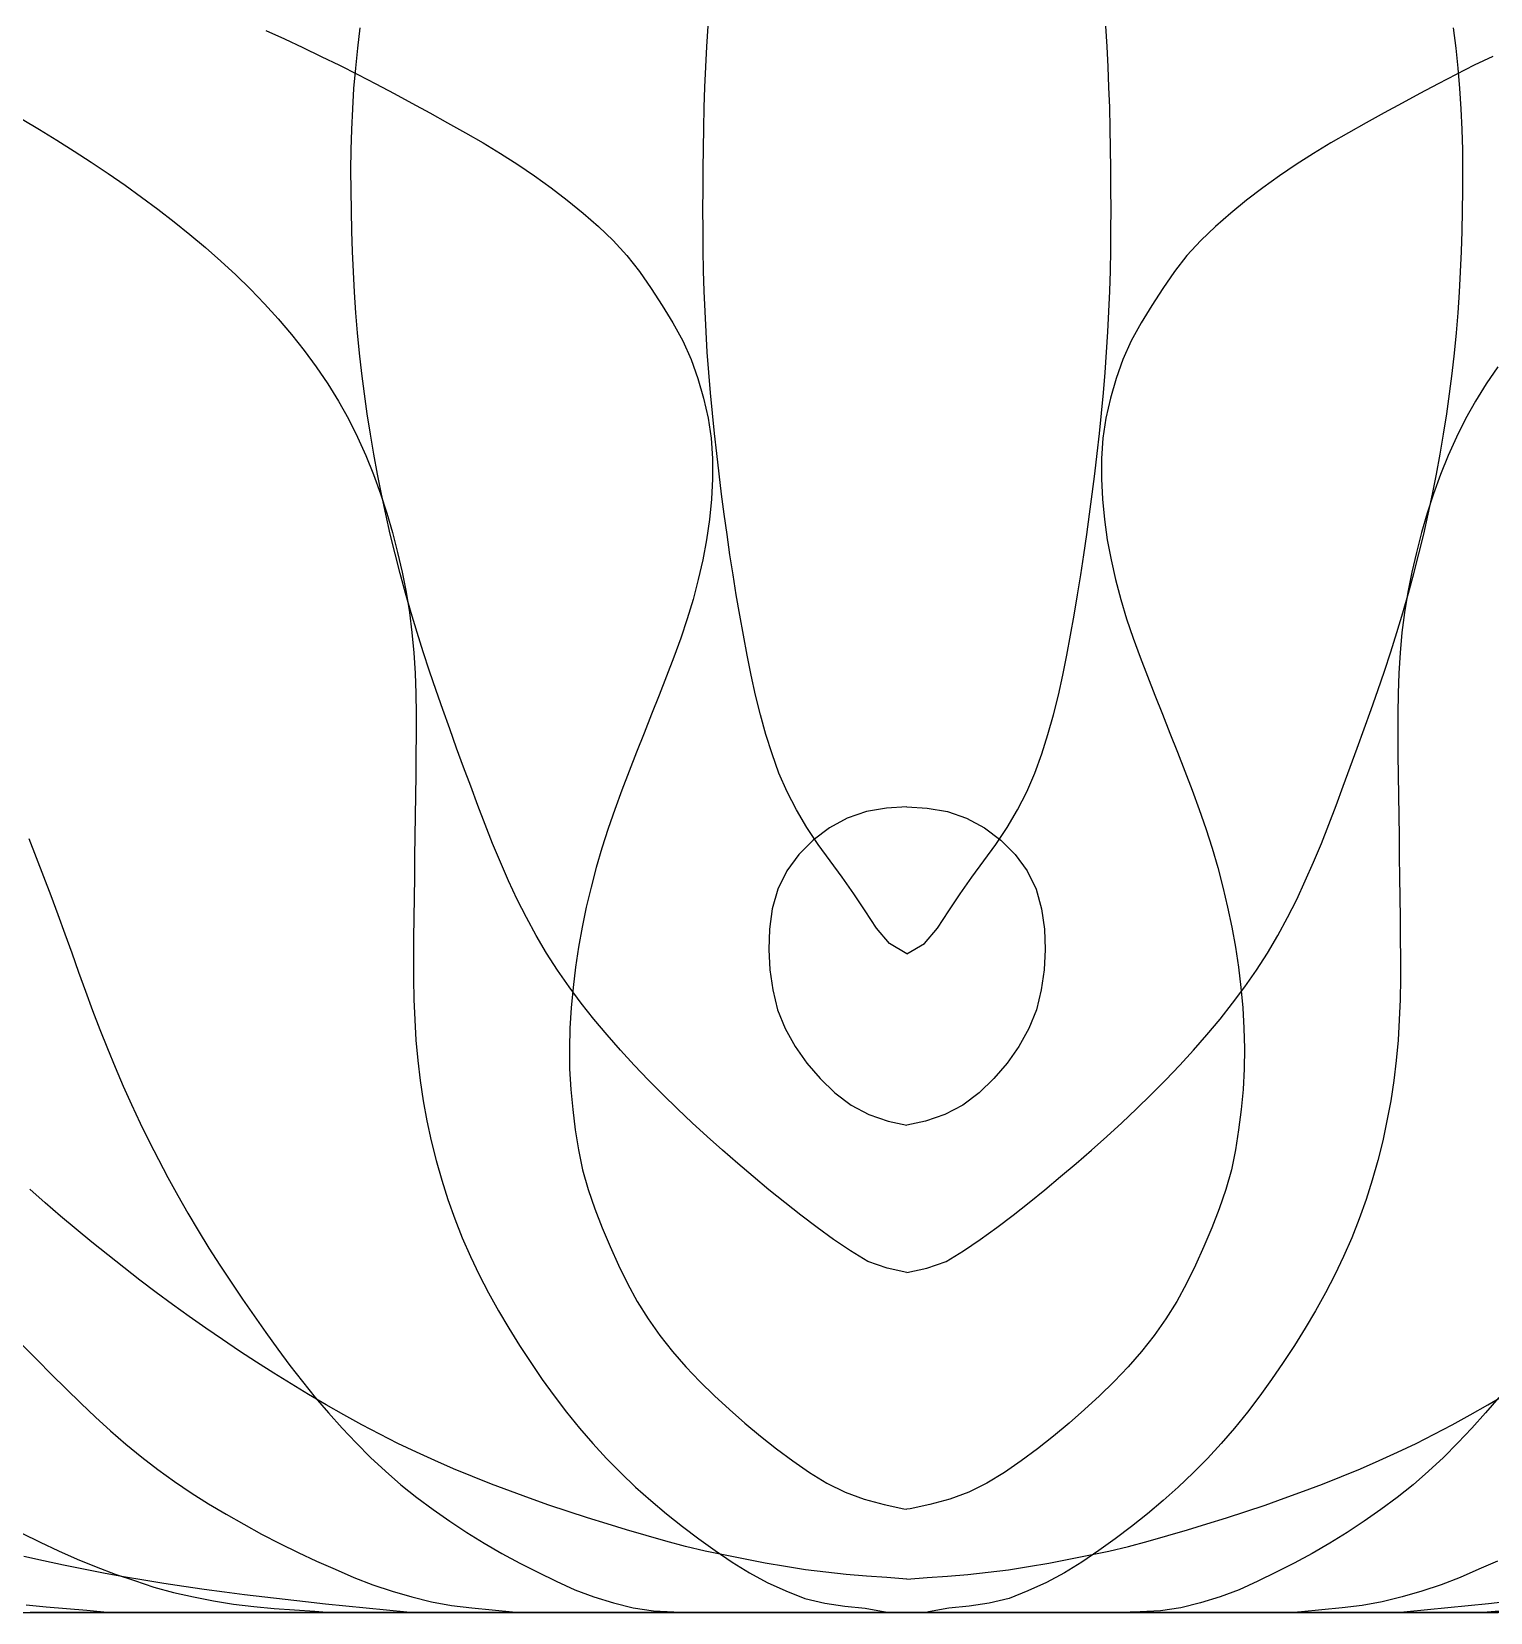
# Model space of a CAD drawing. Extents: x -15.9 to 15.9, y 0 to 26.7.
# Drawn here: x -4.29 to 2.86, y 0 to 7.75 of the extents above; entities that cross this region are included whole.
import ezdxf

# ---------------------------------------------------------------- set-up
doc = ezdxf.new("R2010")
doc.units = 0
doc.header["$MEASUREMENT"] = 0
doc.layers.add('Stations', color=7, linetype='Continuous')

msp = doc.modelspace()

# ---------------------------------------------------------------- linework, layer by layer
at = {"layer": 'Stations', "color": 135}
for points in [[(-3.14437, 7.7603), (-3.05348, 7.71857), (-2.96271, 7.67632), (-2.87239, 7.63339), (-2.78236, 7.58946), (-2.69314, 7.54464), (-2.6043, 7.49872), (-2.51575, 7.45187), (-2.42775, 7.40447), (-2.34001, 7.35645), (-2.25277, 7.30793), (-2.16566, 7.25863), (-2.07905, 7.20851), (-1.99337, 7.15696), (-1.9091, 7.10329), (-1.82631, 7.04704), (-1.74534, 6.98849), (-1.6659, 6.92771), (-1.5883, 6.86478), (-1.51266, 6.79906), (-1.44041, 6.7299), (-1.3732, 6.65605), (-1.31159, 6.57718), (-1.2546, 6.49519), (-1.20031, 6.41114), (-1.14833, 6.32557), (-1.09943, 6.23812), (-1.05865, 6.14708), (-1.02585, 6.05278), (-0.99796, 5.95671), (-0.97563, 5.8592), (-0.96087, 5.7602), (-0.95415, 5.66043), (-0.9541, 5.56051), (-0.95896, 5.4607), (-0.96842, 5.36121), (-0.98254, 5.26224), (-1.00109, 5.16399), (-1.02335, 5.06646), (-1.04878, 4.96966), (-1.07732, 4.87365), (-1.10915, 4.77904), (-1.14352, 4.68531), (-1.17936, 4.59202), (-1.2159, 4.49891), (-1.25271, 4.40595), (-1.28959, 4.31301), (-1.32634, 4.22), (-1.36276, 4.12684), (-1.3985, 4.03344), (-1.4331, 3.93937), (-1.46574, 3.84486), (-1.49596, 3.74946), (-1.5237, 3.65348), (-1.54932, 3.5569), (-1.57269, 3.45969), (-1.5935, 3.36165), (-1.61119, 3.26345), (-1.62581, 3.1645), (-1.63751, 3.06499), (-1.6465, 2.96543), (-1.65275, 2.86569), (-1.65555, 2.7658), (-1.65433, 2.66586), (-1.64879, 2.56588), (-1.6393, 2.46648), (-1.62653, 2.36717), (-1.61064, 2.26834), (-1.59083, 2.1703), (-1.56399, 2.0739), (-1.53078, 1.97972), (-1.49471, 1.88649), (-1.45636, 1.79422), (-1.41541, 1.70295), (-1.37121, 1.61334), (-1.32284, 1.52574), (-1.26993, 1.44081), (-1.21238, 1.35904), (-1.15041, 1.28057), (-1.08464, 1.20526), (-1.01577, 1.13281), (-0.9444, 1.0628), (-0.87094, 0.99496), (-0.79555, 0.92893), (-0.71888, 0.86479), (-0.64062, 0.80254), (-0.56042, 0.74277), (-0.47789, 0.68626), (-0.39236, 0.63442), (-0.30301, 0.58961), (-0.20945, 0.5546), (-0.11271, 0.52894), (-0.01482, 0.50855), (0, 0.50564)], [(0, 1.66722), (-0.09762, 1.68818), (-0.19136, 1.72176), (-0.2769, 1.77356), (-0.35971, 1.83002), (-0.44087, 1.88834), (-0.52064, 1.94872), (-0.59919, 2.01064), (-0.67686, 2.07365), (-0.75367, 2.13751), (-0.82982, 2.20236), (-0.90518, 2.26811), (-0.97971, 2.33477), (-1.05338, 2.40237), (-1.1262, 2.47105), (-1.1979, 2.54075), (-1.26839, 2.61166), (-1.33755, 2.68388), (-1.40519, 2.75751), (-1.47115, 2.83265), (-1.53523, 2.9094), (-1.59723, 2.98783), (-1.65692, 3.06802), (-1.71399, 3.15009), (-1.76803, 3.23417), (-1.81886, 3.32047), (-1.86643, 3.40842), (-1.91119, 3.49784), (-1.95359, 3.58837), (-1.99392, 3.67975), (-2.03232, 3.77211), (-2.06898, 3.86521), (-2.10464, 3.95875), (-2.13968, 4.05242), (-2.17429, 4.14624), (-2.20855, 4.24019), (-2.24247, 4.33426), (-2.27601, 4.42846), (-2.30902, 4.52286), (-2.34127, 4.61752), (-2.37258, 4.71249), (-2.40276, 4.80782), (-2.43169, 4.90355), (-2.45933, 4.99965), (-2.48566, 5.09612), (-2.51063, 5.19295), (-2.53418, 5.29014), (-2.55628, 5.38767), (-2.57698, 5.48551), (-2.59634, 5.58362), (-2.61444, 5.68197), (-2.63131, 5.78054), (-2.64696, 5.87931), (-2.66129, 5.97827), (-2.67419, 6.07743), (-2.68553, 6.17673), (-2.69519, 6.27629), (-2.70315, 6.37598), (-2.70956, 6.47578), (-2.71468, 6.57565), (-2.71877, 6.67556), (-2.72202, 6.77551), (-2.72449, 6.87548), (-2.72613, 6.97548), (-2.72677, 7.07554), (-2.72596, 7.17541), (-2.7232, 7.27538), (-2.71846, 7.37528), (-2.712, 7.47498), (-2.70374, 7.5747), (-2.69351, 7.67419), (-2.68108, 7.77342)], [(0, 3.23035), (-0.08556, 3.28126), (-0.15013, 3.35729), (-0.2052, 3.44086), (-0.26051, 3.5242), (-0.31798, 3.60603), (-0.3769, 3.68682), (-0.43553, 3.76774), (-0.49104, 3.8506), (-0.54224, 3.93676), (-0.58826, 4.02537), (-0.62775, 4.11722), (-0.66156, 4.21139), (-0.69144, 4.30681), (-0.7184, 4.40317), (-0.74231, 4.50024), (-0.76361, 4.59805), (-0.78338, 4.69607), (-0.80214, 4.79429), (-0.82001, 4.89268), (-0.83697, 4.99123), (-0.85294, 5.08995), (-0.86799, 5.1888), (-0.88223, 5.28778), (-0.89582, 5.38685), (-0.90885, 5.486), (-0.9213, 5.58522), (-0.9331, 5.68452), (-0.94418, 5.7839), (-0.95443, 5.88337), (-0.96375, 5.98293), (-0.97203, 6.08259), (-0.97926, 6.18233), (-0.98542, 6.28214), (-0.99052, 6.382), (-0.99454, 6.48192), (-0.99745, 6.58188), (-0.99933, 6.68185), (-1.00031, 6.78185), (-1.00059, 6.88185), (-1.00031, 6.98185), (-0.99955, 7.08185), (-0.99833, 7.18184), (-0.99658, 7.28183), (-0.99411, 7.38179), (-0.99075, 7.48174), (-0.98653, 7.58164), (-0.98153, 7.68153), (-0.97561, 7.78135)], [(0, 3.23035), (0.08556, 3.28126), (0.15013, 3.35729), (0.2052, 3.44086), (0.26051, 3.5242), (0.31798, 3.60603), (0.3769, 3.68682), (0.43553, 3.76774), (0.49104, 3.8506), (0.54224, 3.93676), (0.58826, 4.02537), (0.62775, 4.11722), (0.66156, 4.21139), (0.69144, 4.30681), (0.7184, 4.40317), (0.74231, 4.50024), (0.76361, 4.59805), (0.78338, 4.69607), (0.80214, 4.79429), (0.82001, 4.89268), (0.83697, 4.99123), (0.85294, 5.08995), (0.86799, 5.1888), (0.88223, 5.28778), (0.89582, 5.38685), (0.90885, 5.486), (0.9213, 5.58522), (0.9331, 5.68452), (0.94418, 5.7839), (0.95443, 5.88337), (0.96375, 5.98293), (0.97203, 6.08259), (0.97926, 6.18233), (0.98542, 6.28214), (0.99052, 6.382), (0.99454, 6.48192), (0.99745, 6.58188), (0.99933, 6.68185), (1.00031, 6.78185), (1.00059, 6.88185), (1.00031, 6.98185), (0.99955, 7.08185), (0.99833, 7.18184), (0.99658, 7.28183), (0.99411, 7.38179), (0.99075, 7.48174), (0.98653, 7.58164), (0.98153, 7.68153), (0.97561, 7.78135)], [(0, 1.66722), (0.09762, 1.68818), (0.19136, 1.72176), (0.2769, 1.77356), (0.35971, 1.83002), (0.44087, 1.88834), (0.52064, 1.94872), (0.59919, 2.01064), (0.67686, 2.07365), (0.75367, 2.13751), (0.82982, 2.20236), (0.90518, 2.26811), (0.97971, 2.33477), (1.05338, 2.40237), (1.1262, 2.47105), (1.1979, 2.54075), (1.26839, 2.61166), (1.33755, 2.68388), (1.40519, 2.75751), (1.47115, 2.83265), (1.53523, 2.9094), (1.59723, 2.98783), (1.65692, 3.06802), (1.71399, 3.15009), (1.76803, 3.23417), (1.81886, 3.32047), (1.86643, 3.40842), (1.91119, 3.49784), (1.95359, 3.58837), (1.99392, 3.67975), (2.03232, 3.77211), (2.06898, 3.86521), (2.10464, 3.95875), (2.13968, 4.05242), (2.17429, 4.14624), (2.20855, 4.24019), (2.24247, 4.33426), (2.27601, 4.42846), (2.30902, 4.52286), (2.34127, 4.61752), (2.37258, 4.71249), (2.40276, 4.80782), (2.43169, 4.90355), (2.45933, 4.99965), (2.48566, 5.09612), (2.51063, 5.19295), (2.53418, 5.29014), (2.55628, 5.38767), (2.57698, 5.48551), (2.59634, 5.58362), (2.61444, 5.68197), (2.63131, 5.78054), (2.64696, 5.87931), (2.66129, 5.97827), (2.67419, 6.07743), (2.68553, 6.17673), (2.69519, 6.27629), (2.70315, 6.37598), (2.70956, 6.47578), (2.71468, 6.57565), (2.71877, 6.67556), (2.72202, 6.77551), (2.72449, 6.87548), (2.72613, 6.97548), (2.72677, 7.07554), (2.72596, 7.17541), (2.7232, 7.27538), (2.71846, 7.37528), (2.712, 7.47498), (2.70374, 7.5747), (2.69351, 7.67419), (2.68108, 7.77342)], [(2.87239, 7.63339), (2.78236, 7.58946), (2.69314, 7.54464), (2.6043, 7.49872), (2.51575, 7.45187), (2.42775, 7.40447), (2.34001, 7.35645), (2.25277, 7.30793), (2.16566, 7.25863), (2.07905, 7.20851), (1.99337, 7.15696), (1.9091, 7.10329), (1.82631, 7.04704), (1.74534, 6.98849), (1.6659, 6.92771), (1.5883, 6.86478), (1.51266, 6.79906), (1.44041, 6.7299), (1.3732, 6.65605), (1.31159, 6.57718), (1.2546, 6.49519), (1.20031, 6.41114), (1.14833, 6.32557), (1.09943, 6.23812), (1.05865, 6.14708), (1.02585, 6.05278), (0.99796, 5.95671), (0.97563, 5.8592), (0.96087, 5.7602), (0.95415, 5.66043), (0.9541, 5.56051), (0.95896, 5.4607), (0.96842, 5.36121), (0.98254, 5.26224), (1.00109, 5.16399), (1.02335, 5.06646), (1.04878, 4.96966), (1.07732, 4.87365), (1.10915, 4.77904), (1.14352, 4.68531), (1.17936, 4.59202), (1.2159, 4.49891), (1.25271, 4.40595), (1.28959, 4.31301), (1.32634, 4.22), (1.36276, 4.12684), (1.3985, 4.03344), (1.4331, 3.93937), (1.46574, 3.84486), (1.49596, 3.74946), (1.5237, 3.65348), (1.54932, 3.5569), (1.57269, 3.45969), (1.5935, 3.36165), (1.61119, 3.26345), (1.62581, 3.1645), (1.63751, 3.06499), (1.6465, 2.96543), (1.65275, 2.86569), (1.65555, 2.7658), (1.65433, 2.66586), (1.64879, 2.56588), (1.6393, 2.46648), (1.62653, 2.36717), (1.61064, 2.26834), (1.59083, 2.1703), (1.56399, 2.0739), (1.53078, 1.97972), (1.49471, 1.88649), (1.45636, 1.79422), (1.41541, 1.70295), (1.37121, 1.61334), (1.32284, 1.52574), (1.26993, 1.44081), (1.21238, 1.35904), (1.15041, 1.28057), (1.08464, 1.20526), (1.01577, 1.13281), (0.9444, 1.0628), (0.87094, 0.99496), (0.79555, 0.92893), (0.71888, 0.86479), (0.64062, 0.80254), (0.56042, 0.74277), (0.47789, 0.68626), (0.39236, 0.63442), (0.30301, 0.58961), (0.20945, 0.5546), (0.11271, 0.52894), (0.01482, 0.50855), (0, 0.50564)], [(-4.33991, 7.3254), (-4.25434, 7.27389), (-4.16912, 7.22156), (-4.08446, 7.16831), (-4.00048, 7.11399), (-3.91731, 7.05847), (-3.83504, 7.0016), (-3.75378, 6.94333), (-3.67359, 6.88359), (-3.59454, 6.82233), (-3.51673, 6.75953), (-3.44025, 6.69507), (-3.36525, 6.62893), (-3.29186, 6.56099), (-3.22027, 6.49115), (-3.15073, 6.41928), (-3.08342, 6.34529), (-3.01855, 6.26919), (-2.95632, 6.1909), (-2.89697, 6.11039), (-2.84078, 6.02766), (-2.78808, 5.94267), (-2.73929, 5.85536), (-2.69446, 5.76596), (-2.65341, 5.67477), (-2.616, 5.58202), (-2.58206, 5.48797), (-2.55131, 5.39281), (-2.52333, 5.29681), (-2.49804, 5.20006), (-2.47573, 5.1026), (-2.45651, 5.00447), (-2.44048, 4.90578), (-2.4277, 4.80662), (-2.41836, 4.70707), (-2.41229, 4.60726), (-2.40877, 4.50735), (-2.40721, 4.40736), (-2.40711, 4.30721), (-2.408, 4.20724), (-2.40935, 4.10727), (-2.41069, 4.00731), (-2.41198, 3.90732), (-2.4133, 3.80734), (-2.41462, 3.70735), (-2.4159, 3.60736), (-2.41707, 3.50738), (-2.41822, 3.40739), (-2.41941, 3.30738), (-2.42017, 3.20739), (-2.41987, 3.10739), (-2.41804, 3.00741), (-2.41426, 2.90748), (-2.40814, 2.80767), (-2.39927, 2.70794), (-2.3873, 2.60869), (-2.37221, 2.50985), (-2.35412, 2.41151), (-2.33306, 2.31377), (-2.30896, 2.21672), (-2.28182, 2.12047), (-2.25158, 2.02516), (-2.21809, 1.93092), (-2.18119, 1.83797), (-2.14104, 1.7464), (-2.09792, 1.65618), (-2.05205, 1.56731), (-2.00364, 1.47983), (-1.95283, 1.39369), (-1.89983, 1.30889), (-1.84494, 1.2253), (-1.78844, 1.14281), (-1.73011, 1.06159), (-1.6695, 0.98191), (-1.60658, 0.90422), (-1.54118, 0.82862), (-1.47332, 0.7552), (-1.40311, 0.68399), (-1.33066, 0.61506), (-1.25606, 0.54846), (-1.17946, 0.48418), (-1.10116, 0.422), (-1.02144, 0.3616), (-0.94044, 0.30295), (-0.85766, 0.24663), (-0.77235, 0.19403), (-0.68499, 0.14596), (-0.59342, 0.10597), (-0.50036, 0.06805), (-0.40357, 0.04523), (-0.30473, 0.03022), (-0.20479, 0.02034), (-0.10618, 0.00328), (-0.09622, 0), (-0.00643, 0), (0, 0)], [(2.89697, 6.11039), (2.84078, 6.02766), (2.78808, 5.94267), (2.73929, 5.85536), (2.69446, 5.76596), (2.65341, 5.67477), (2.616, 5.58202), (2.58206, 5.48797), (2.55131, 5.39281), (2.52333, 5.29681), (2.49804, 5.20006), (2.47573, 5.1026), (2.45651, 5.00447), (2.44048, 4.90578), (2.4277, 4.80662), (2.41836, 4.70707), (2.41229, 4.60726), (2.40877, 4.50735), (2.40721, 4.40736), (2.40711, 4.30721), (2.408, 4.20724), (2.40935, 4.10727), (2.41069, 4.00731), (2.41198, 3.90732), (2.4133, 3.80734), (2.41462, 3.70735), (2.4159, 3.60736), (2.41707, 3.50738), (2.41822, 3.40739), (2.41941, 3.30738), (2.42017, 3.20739), (2.41987, 3.10739), (2.41804, 3.00741), (2.41426, 2.90748), (2.40814, 2.80767), (2.39927, 2.70794), (2.3873, 2.60869), (2.37221, 2.50985), (2.35412, 2.41151), (2.33306, 2.31377), (2.30896, 2.21672), (2.28182, 2.12047), (2.25158, 2.02516), (2.21809, 1.93092), (2.18119, 1.83797), (2.14104, 1.7464), (2.09792, 1.65618), (2.05205, 1.56731), (2.00364, 1.47983), (1.95283, 1.39369), (1.89983, 1.30889), (1.84494, 1.2253), (1.78844, 1.14281), (1.73011, 1.06159), (1.6695, 0.98191), (1.60658, 0.90422), (1.54118, 0.82862), (1.47332, 0.7552), (1.40311, 0.68399), (1.33066, 0.61506), (1.25606, 0.54846), (1.17946, 0.48418), (1.10116, 0.422), (1.02144, 0.3616), (0.94044, 0.30295), (0.85766, 0.24663), (0.77235, 0.19403), (0.68499, 0.14596), (0.59342, 0.10597), (0.50036, 0.06805), (0.40357, 0.04523), (0.30473, 0.03022), (0.20479, 0.02034), (0.10618, 0.00328), (0.09622, 0), (0.00643, 0), (0, 0)], [(0, 3.95135), (-0.09967, 3.9454), (-0.19815, 3.92896), (-0.29262, 3.89642), (-0.38052, 3.84881), (-0.4606, 3.78906), (-0.531, 3.7182), (-0.5893, 3.63711), (-0.63305, 3.54734), (-0.66044, 3.45129), (-0.67443, 3.35233), (-0.67795, 3.25244), (-0.67221, 3.15265), (-0.65804, 3.05369), (-0.63448, 2.95656), (-0.59765, 2.86368), (-0.5487, 2.77653), (-0.49128, 2.6947), (-0.4265, 2.61855), (-0.35447, 2.54922), (-0.27452, 2.48907), (-0.1864, 2.44212), (-0.09151, 2.41031), (0, 2.3903)], [(0, 3.95135), (0.09967, 3.9454), (0.19815, 3.92896), (0.29262, 3.89642), (0.38052, 3.84881), (0.4606, 3.78906), (0.531, 3.7182), (0.5893, 3.63711), (0.63305, 3.54734), (0.66044, 3.45129), (0.67443, 3.35233), (0.67795, 3.25244), (0.67221, 3.15265), (0.65804, 3.05369), (0.63448, 2.95656), (0.59765, 2.86368), (0.5487, 2.77653), (0.49128, 2.6947), (0.4265, 2.61855), (0.35447, 2.54922), (0.27452, 2.48907), (0.1864, 2.44212), (0.09151, 2.41031), (0, 2.3903)], [(-4.30601, 3.7971), (-4.27, 3.70381), (-4.23449, 3.61034), (-4.19943, 3.51669), (-4.16475, 3.42289), (-4.13045, 3.32895), (-4.09655, 3.23486), (-4.06275, 3.14075), (-4.02868, 3.04675), (-3.994, 2.95297), (-3.95842, 2.85953), (-3.92168, 2.76655), (-3.88347, 2.67398), (-3.84386, 2.58221), (-3.80284, 2.49106), (-3.76039, 2.40052), (-3.71652, 2.31068), (-3.67123, 2.22155), (-3.62451, 2.13315), (-3.57636, 2.04551), (-3.5267, 1.95857), (-3.47569, 1.8726), (-3.42332, 1.78745), (-3.36967, 1.70309), (-3.31482, 1.61952), (-3.25879, 1.53669), (-3.20177, 1.45447), (-3.14408, 1.37283), (-3.08562, 1.29172), (-3.026, 1.21143), (-2.96489, 1.13228), (-2.90205, 1.05448), (-2.83733, 0.97824), (-2.77062, 0.90375), (-2.70191, 0.8311), (-2.63119, 0.7604), (-2.55824, 0.69199), (-2.48274, 0.62638), (-2.40455, 0.56406), (-2.32405, 0.50476), (-2.24185, 0.44779), (-2.15845, 0.3926), (-2.07384, 0.3394), (-1.98744, 0.28896), (-1.89936, 0.2416), (-1.81005, 0.19657), (-1.72007, 0.15294), (-1.62898, 0.11062), (-1.53534, 0.07683), (-1.44, 0.04661), (-1.34297, 0.02229), (-1.24382, 0.00825), (-1.14408, 0.00258), (-1.04413, 0.00008), (-1.04028, 0), (-0.94419, 0), (-0.84418, 0), (-0.74417, 0), (-0.64419, 0), (-0.54416, 0), (-0.44417, 0), (-0.34417, 0), (-0.24416, 0), (-0.14415, 0), (-0.04415, 0), (0, 0)], [(0, 0.16352), (-0.09956, 0.17049), (-0.19934, 0.17799), (-0.2989, 0.18648), (-0.39842, 0.19661), (-0.49745, 0.20937), (-0.59621, 0.22433), (-0.69495, 0.24155), (-0.79332, 0.26048), (-0.89131, 0.27996), (-0.98915, 0.30007), (-1.08621, 0.32306), (-1.18308, 0.34944), (-1.27936, 0.37659), (-1.37538, 0.40459), (-1.47113, 0.43359), (-1.56648, 0.46361), (-1.66157, 0.49468), (-1.75629, 0.52679), (-1.85063, 0.55996), (-1.94457, 0.59423), (-2.03808, 0.62969), (-2.13108, 0.66645), (-2.2235, 0.70464), (-2.31526, 0.7444), (-2.40627, 0.78584), (-2.49643, 0.82909), (-2.58571, 0.87413), (-2.67415, 0.92081), (-2.76179, 0.96897), (-2.84867, 1.01849), (-2.93486, 1.06921), (-3.02039, 1.12101), (-3.10533, 1.1738), (-3.18965, 1.22756), (-3.27336, 1.28227), (-3.35644, 1.33793), (-3.43888, 1.39454), (-3.52066, 1.45209), (-3.60178, 1.51058), (-3.68223, 1.56998), (-3.76201, 1.63027), (-3.84113, 1.69144), (-3.91958, 1.75345), (-3.99737, 1.81629), (-4.07449, 1.87995), (-4.15092, 1.94444), (-4.22663, 2.00977), (-4.30156, 2.07597)], [(-4.3355, 1.30971), (-4.26554, 1.2383), (-4.19495, 1.16743), (-4.12388, 1.09706), (-4.05242, 1.02713), (-3.98008, 0.95809), (-3.90629, 0.8906), (-3.83069, 0.82511), (-3.75317, 0.76191), (-3.67382, 0.70101), (-3.59277, 0.64241), (-3.50992, 0.58636), (-3.42536, 0.53311), (-3.33932, 0.48211), (-3.25241, 0.4327), (-3.16488, 0.38439), (-3.07631, 0.33776), (-2.98652, 0.29356), (-2.89571, 0.25171), (-2.80424, 0.21127), (-2.71258, 0.17165), (-2.62001, 0.13449), (-2.52444, 0.10393), (-2.42834, 0.0762), (-2.33125, 0.05226), (-2.23314, 0.0343), (-2.13378, 0.02187), (-2.03429, 0.01212), (-1.93474, 0.0034), (-1.89466, 0), (-1.8346, 0), (-1.73461, 0), (-1.63466, 0), (-1.5346, 0), (-1.43455, 0), (-1.33454, 0), (-1.23456, 0), (-1.13455, 0), (-1.0345, 0), (-0.93448, 0), (-0.83453, 0), (-0.73454, 0), (-0.63449, 0), (-0.53448, 0), (-0.43454, 0), (-0.33453, 0), (-0.2345, 0), (-0.1345, 0), (-0.03458, 0), (0, 0)], [(0, 0.16352), (0.09956, 0.17049), (0.19934, 0.17799), (0.2989, 0.18648), (0.39842, 0.19661), (0.49745, 0.20937), (0.59621, 0.22433), (0.69495, 0.24155), (0.79332, 0.26048), (0.89131, 0.27996), (0.98915, 0.30007), (1.08621, 0.32306), (1.18308, 0.34944), (1.27936, 0.37659), (1.37538, 0.40459), (1.47113, 0.43359), (1.56648, 0.46361), (1.66157, 0.49468), (1.75629, 0.52679), (1.85063, 0.55996), (1.94457, 0.59423), (2.03808, 0.62969), (2.13108, 0.66645), (2.2235, 0.70464), (2.31526, 0.7444), (2.40627, 0.78584), (2.49643, 0.82909), (2.58571, 0.87413), (2.67415, 0.92081), (2.76179, 0.96897), (2.84867, 1.01849), (2.93486, 1.06921)], [(2.90205, 1.05448), (2.83733, 0.97824), (2.77062, 0.90375), (2.70191, 0.8311), (2.63119, 0.7604), (2.55824, 0.69199), (2.48274, 0.62638), (2.40455, 0.56406), (2.32405, 0.50476), (2.24185, 0.44779), (2.15845, 0.3926), (2.07384, 0.3394), (1.98744, 0.28896), (1.89936, 0.2416), (1.81005, 0.19657), (1.72007, 0.15294), (1.62898, 0.11062), (1.53534, 0.07683), (1.44, 0.04661), (1.34297, 0.02229), (1.24382, 0.00825), (1.14408, 0.00258), (1.04413, 0.00008), (1.04028, 0), (0.94419, 0), (0.84418, 0), (0.74417, 0), (0.64419, 0), (0.54416, 0), (0.44417, 0), (0.34417, 0), (0.24416, 0), (0.14415, 0), (0.04415, 0), (0, 0)], [(-4.34115, 0.38818), (-4.25116, 0.34459), (-4.16061, 0.30185), (-4.06947, 0.2607), (-3.97697, 0.22274), (-3.88311, 0.18818), (-3.78847, 0.15566), (-3.69399, 0.12443), (-3.59719, 0.09803), (-3.49957, 0.07608), (-3.40155, 0.05642), (-3.30283, 0.0402), (-3.20376, 0.02829), (-3.104, 0.01959), (-3.00428, 0.01218), (-2.90452, 0.00529), (-2.82556, 0), (-2.80446, 0), (-2.70447, 0), (-2.60444, 0), (-2.50443, 0), (-2.40447, 0), (-2.30442, 0), (-2.20442, 0), (-2.10448, 0), (-2.00442, 0), (-1.90442, 0), (-1.80446, 0), (-1.70444, 0), (-1.60442, 0), (-1.50445, 0), (-1.40443, 0), (-1.30441, 0), (-1.20446, 0), (-1.10441, 0), (-1.0044, 0), (-0.90447, 0), (-0.80441, 0), (-0.70441, 0), (-0.60444, 0), (-0.5044, 0), (-0.40442, 0), (-0.30443, 0), (-0.20438, 0), (-0.10442, 0), (0, 0)], [(-4.33199, 0.27555), (-4.23431, 0.25417), (-4.13647, 0.23357), (-4.03843, 0.21378), (-3.94023, 0.19482), (-3.84188, 0.17673), (-3.74335, 0.15956), (-3.64469, 0.14335), (-3.54585, 0.12812), (-3.44687, 0.1138), (-3.3478, 0.10033), (-3.24859, 0.08761), (-3.14931, 0.07558), (-3.04997, 0.06413), (-2.95058, 0.05318), (-2.85112, 0.04265), (-2.75164, 0.03246), (-2.65213, 0.02253), (-2.5526, 0.01278), (-2.45306, 0.00313), (-2.42069, 0), (-2.35312, 0), (-2.25312, 0), (-2.15312, 0), (-2.05312, 0), (-1.95311, 0), (-1.85311, 0), (-1.75311, 0), (-1.65308, 0), (-1.55311, 0), (-1.45309, 0), (-1.35308, 0), (-1.25307, 0), (-1.15307, 0), (-1.05309, 0), (-0.95309, 0), (-0.85309, 0), (-0.7531, 0), (-0.65314, 0), (-0.55316, 0), (-0.45313, 0), (-0.3531, 0), (-0.25309, 0), (-0.15305, 0), (-0.05303, 0), (0, 0)], [(2.89571, 0.25171), (2.80424, 0.21127), (2.71258, 0.17165), (2.62001, 0.13449), (2.52444, 0.10393), (2.42834, 0.0762), (2.33125, 0.05226), (2.23314, 0.0343), (2.13378, 0.02187), (2.03429, 0.01212), (1.93474, 0.0034), (1.89466, 0), (1.8346, 0), (1.73461, 0), (1.63466, 0), (1.5346, 0), (1.43455, 0), (1.33454, 0), (1.23456, 0), (1.13455, 0), (1.0345, 0), (0.93448, 0), (0.83453, 0), (0.73454, 0), (0.63449, 0), (0.53448, 0), (0.43454, 0), (0.33453, 0), (0.2345, 0), (0.1345, 0), (0.03458, 0), (0, 0)], [(-4.39244, 0), (-4.2924, 0), (-4.19241, 0), (-4.09241, 0), (-3.99242, 0), (-3.89242, 0), (-3.79242, 0), (-3.69242, 0), (-3.59242, 0), (-3.49247, 0), (-3.39242, 0), (-3.29241, 0), (-3.19245, 0), (-3.09241, 0), (-2.99242, 0), (-2.89243, 0), (-2.79239, 0), (-2.69241, 0), (-2.59243, 0), (-2.49239, 0), (-2.39239, 0), (-2.29241, 0), (-2.1924, 0), (-2.09238, 0), (-1.99241, 0), (-1.89237, 0), (-1.79237, 0), (-1.69243, 0), (-1.5924, 0), (-1.49239, 0), (-1.39244, 0), (-1.29238, 0), (-1.1924, 0), (-1.09245, 0), (-0.99239, 0), (-0.89239, 0), (-0.79243, 0), (-0.69237, 0), (-0.59239, 0), (-0.49241, 0), (-0.39235, 0), (-0.2924, 0), (-0.1924, 0), (-0.09235, 0), (0, 0)], [(-4.38993, 0), (-4.28992, 0), (-4.18992, 0), (-4.08994, 0), (-3.98993, 0), (-3.8899, 0), (-3.78994, 0), (-3.68992, 0), (-3.58992, 0), (-3.48992, 0), (-3.3899, 0), (-3.28994, 0), (-3.18992, 0), (-3.08992, 0), (-2.98991, 0), (-2.88991, 0), (-2.78992, 0), (-2.6899, 0), (-2.58996, 0), (-2.48991, 0), (-2.38991, 0), (-2.28989, 0), (-2.1899, 0), (-2.08992, 0), (-1.98991, 0), (-1.88993, 0), (-1.78992, 0), (-1.68991, 0), (-1.5899, 0), (-1.4899, 0), (-1.3899, 0), (-1.28991, 0), (-1.18993, 0), (-1.0899, 0), (-0.98994, 0), (-0.88991, 0), (-0.7899, 0), (-0.68989, 0), (-0.58991, 0), (-0.48993, 0), (-0.38987, 0), (-0.28991, 0), (-0.18992, 0), (-0.08989, 0), (0, 0)], [(-4.38942, 0), (-4.28947, 0), (-4.18943, 0), (-4.08945, 0), (-3.98939, 0), (-3.88942, 0), (-3.78941, 0), (-3.68945, 0), (-3.5894, 0), (-3.48942, 0), (-3.38939, 0), (-3.28941, 0), (-3.18943, 0), (-3.08942, 0), (-2.98938, 0), (-2.88942, 0), (-2.78945, 0), (-2.68942, 0), (-2.58941, 0), (-2.48936, 0), (-2.38939, 0), (-2.28941, 0), (-2.18944, 0), (-2.0894, 0), (-1.98939, 0), (-1.88941, 0), (-1.78943, 0), (-1.68944, 0), (-1.58938, 0), (-1.48939, 0), (-1.3894, 0), (-1.28942, 0), (-1.18941, 0), (-1.08938, 0), (-0.98937, 0), (-0.88933, 0), (-0.78944, 0), (-0.68941, 0), (-0.58938, 0), (-0.48936, 0), (-0.38937, 0), (-0.28943, 0), (-0.18939, 0), (-0.0894, 0), (0, 0)], [(-4.38653, 0), (-4.28648, 0), (-4.18648, 0), (-4.0865, 0), (-3.98647, 0), (-3.88649, 0), (-3.78649, 0), (-3.68646, 0), (-3.58651, 0), (-3.48646, 0), (-3.38647, 0), (-3.28649, 0), (-3.18646, 0), (-3.0865, 0), (-2.98646, 0), (-2.88646, 0), (-2.78649, 0), (-2.68645, 0), (-2.58649, 0), (-2.48646, 0), (-2.38645, 0), (-2.28648, 0), (-2.18647, 0), (-2.08651, 0), (-1.98646, 0), (-1.88648, 0), (-1.78646, 0), (-1.68645, 0), (-1.58648, 0), (-1.48644, 0), (-1.38649, 0), (-1.28644, 0), (-1.18648, 0), (-1.08644, 0), (-0.98647, 0), (-0.88646, 0), (-0.78647, 0), (-0.68646, 0), (-0.58644, 0), (-0.48647, 0), (-0.38645, 0), (-0.28648, 0), (-0.18643, 0), (-0.08649, 0), (0, 0)], [(-4.37861, 0), (-4.27861, 0), (-4.17862, 0), (-4.07861, 0), (-3.97861, 0), (-3.87861, 0), (-3.77861, 0), (-3.6786, 0), (-3.5786, 0), (-3.4786, 0), (-3.37859, 0), (-3.27861, 0), (-3.1786, 0), (-3.07861, 0), (-2.97862, 0), (-2.87861, 0), (-2.7786, 0), (-2.67859, 0), (-2.57861, 0), (-2.47858, 0), (-2.37859, 0), (-2.2786, 0), (-2.1786, 0), (-2.07859, 0), (-1.97859, 0), (-1.8786, 0), (-1.77859, 0), (-1.67861, 0), (-1.5786, 0), (-1.4786, 0), (-1.37861, 0), (-1.2786, 0), (-1.17863, 0), (-1.07859, 0), (-0.97861, 0), (-0.87858, 0), (-0.77859, 0), (-0.67858, 0), (-0.57861, 0), (-0.4786, 0), (-0.37858, 0), (-0.27861, 0), (-0.17859, 0), (-0.0786, 0), (0, 0)], [(-4.37236, 0), (-4.27235, 0), (-4.17237, 0), (-4.07236, 0), (-3.97237, 0), (-3.87239, 0), (-3.77239, 0), (-3.67237, 0), (-3.57235, 0), (-3.47237, 0), (-3.37233, 0), (-3.27232, 0), (-3.17231, 0), (-3.07235, 0), (-2.97237, 0), (-2.87236, 0), (-2.77237, 0), (-2.67238, 0), (-2.57237, 0), (-2.47236, 0), (-2.37234, 0), (-2.27232, 0), (-2.17232, 0), (-2.07233, 0), (-1.97233, 0), (-1.87235, 0), (-1.77235, 0), (-1.67238, 0), (-1.5724, 0), (-1.47237, 0), (-1.37235, 0), (-1.27232, 0), (-1.17232, 0), (-1.07232, 0), (-0.9723, 0), (-0.8723, 0), (-0.77231, 0), (-0.67237, 0), (-0.5724, 0), (-0.47238, 0), (-0.37237, 0), (-0.27235, 0), (-0.17233, 0), (-0.07231, 0), (0, 0)], [(-4.37146, 0), (-4.27144, 0), (-4.17146, 0), (-4.07145, 0), (-3.97143, 0), (-3.87146, 0), (-3.77145, 0), (-3.67145, 0), (-3.57144, 0), (-3.47147, 0), (-3.37147, 0), (-3.27145, 0), (-3.17146, 0), (-3.07146, 0), (-2.97144, 0), (-2.87144, 0), (-2.77145, 0), (-2.67144, 0), (-2.57144, 0), (-2.47143, 0), (-2.37142, 0), (-2.27146, 0), (-2.17141, 0), (-2.07142, 0), (-1.97145, 0), (-1.87145, 0), (-1.77144, 0), (-1.67146, 0), (-1.57144, 0), (-1.47144, 0), (-1.37143, 0), (-1.27143, 0), (-1.17144, 0), (-1.07144, 0), (-0.97143, 0), (-0.87143, 0), (-0.77145, 0), (-0.67142, 0), (-0.57145, 0), (-0.47142, 0), (-0.37143, 0), (-0.27143, 0), (-0.17141, 0), (-0.07143, 0), (0, 0)], [(-4.36651, 0), (-4.26652, 0), (-4.1665, 0), (-4.06651, 0), (-3.9665, 0), (-3.8665, 0), (-3.7665, 0), (-3.6665, 0), (-3.5665, 0), (-3.46651, 0), (-3.36649, 0), (-3.2665, 0), (-3.16648, 0), (-3.0665, 0), (-2.96648, 0), (-2.86649, 0), (-2.76649, 0), (-2.66648, 0), (-2.5665, 0), (-2.46649, 0), (-2.36647, 0), (-2.26651, 0), (-2.16649, 0), (-2.0665, 0), (-1.9665, 0), (-1.86648, 0), (-1.76651, 0), (-1.66648, 0), (-1.5665, 0), (-1.46649, 0), (-1.36652, 0), (-1.26651, 0), (-1.16649, 0), (-1.06649, 0), (-0.9665, 0), (-0.8665, 0), (-0.76648, 0), (-0.66648, 0), (-0.56649, 0), (-0.46648, 0), (-0.36647, 0), (-0.26649, 0), (-0.16646, 0), (-0.06648, 0), (0, 0)], [(-4.36146, 0), (-4.26145, 0), (-4.16146, 0), (-4.06147, 0), (-3.96147, 0), (-3.86147, 0), (-3.76144, 0), (-3.66147, 0), (-3.56146, 0), (-3.46147, 0), (-3.36149, 0), (-3.26148, 0), (-3.16144, 0), (-3.06145, 0), (-2.96147, 0), (-2.86147, 0), (-2.76144, 0), (-2.66144, 0), (-2.56145, 0), (-2.46146, 0), (-2.36147, 0), (-2.26146, 0), (-2.16145, 0), (-2.06145, 0), (-1.96147, 0), (-1.86146, 0), (-1.76146, 0), (-1.66147, 0), (-1.56145, 0), (-1.46149, 0), (-1.36145, 0), (-1.26144, 0), (-1.16146, 0), (-1.06146, 0), (-0.96147, 0), (-0.86146, 0), (-0.76146, 0), (-0.66145, 0), (-0.56147, 0), (-0.46145, 0), (-0.36144, 0), (-0.26145, 0), (-0.16145, 0), (-0.06143, 0), (0, 0)], [(-4.35775, 0), (-4.25775, 0), (-4.15775, 0), (-4.05775, 0), (-3.95775, 0), (-3.85778, 0), (-3.75775, 0), (-3.65774, 0), (-3.55775, 0), (-3.45774, 0), (-3.35775, 0), (-3.25775, 0), (-3.15776, 0), (-3.05772, 0), (-2.95775, 0), (-2.85773, 0), (-2.75776, 0), (-2.65773, 0), (-2.55773, 0), (-2.45775, 0), (-2.3577, 0), (-2.25775, 0), (-2.15772, 0), (-2.05774, 0), (-1.95775, 0), (-1.85772, 0), (-1.75776, 0), (-1.6577, 0), (-1.55776, 0), (-1.4577, 0), (-1.35773, 0), (-1.25774, 0), (-1.15772, 0), (-1.05776, 0), (-0.9577, 0), (-0.85774, 0), (-0.75769, 0), (-0.65774, 0), (-0.55774, 0), (-0.45774, 0), (-0.35775, 0), (-0.2577, 0), (-0.15774, 0), (-0.05766, 0), (0, 0)], [(-4.35496, 0), (-4.25497, 0), (-4.15497, 0), (-4.05496, 0), (-3.95498, 0), (-3.85498, 0), (-3.75499, 0), (-3.65498, 0), (-3.55502, 0), (-3.45501, 0), (-3.35501, 0), (-3.25498, 0), (-3.15499, 0), (-3.05499, 0), (-2.95499, 0), (-2.85497, 0), (-2.75495, 0), (-2.65494, 0), (-2.55492, 0), (-2.45494, 0), (-2.35491, 0), (-2.2549, 0), (-2.15491, 0), (-2.05491, 0), (-1.9549, 0), (-1.85491, 0), (-1.75493, 0), (-1.65499, 0), (-1.55497, 0), (-1.45497, 0), (-1.35498, 0), (-1.25501, 0), (-1.155, 0), (-1.05499, 0), (-0.95498, 0), (-0.85498, 0), (-0.75496, 0), (-0.65496, 0), (-0.55494, 0), (-0.45493, 0), (-0.3549, 0), (-0.25489, 0), (-0.15489, 0), (-0.0549, 0), (0, 0)], [(-4.35251, 0), (-4.25256, 0), (-4.15253, 0), (-4.05254, 0), (-3.95255, 0), (-3.85253, 0), (-3.75256, 0), (-3.65256, 0), (-3.55254, 0), (-3.45254, 0), (-3.35255, 0), (-3.25251, 0), (-3.15254, 0), (-3.05254, 0), (-2.95253, 0), (-2.85256, 0), (-2.75254, 0), (-2.65253, 0), (-2.55253, 0), (-2.45253, 0), (-2.35254, 0), (-2.25254, 0), (-2.15255, 0), (-2.0525, 0), (-1.95254, 0), (-1.85254, 0), (-1.75255, 0), (-1.65252, 0), (-1.55255, 0), (-1.45253, 0), (-1.35254, 0), (-1.25253, 0), (-1.15251, 0), (-1.05251, 0), (-0.95255, 0), (-0.85252, 0), (-0.75254, 0), (-0.65255, 0), (-0.55253, 0), (-0.45251, 0), (-0.35252, 0), (-0.25253, 0), (-0.15252, 0), (-0.05252, 0), (0, 0)], [(-4.33531, 0), (-4.23536, 0), (-4.13536, 0), (-4.03531, 0), (-3.93528, 0), (-3.83528, 0), (-3.73529, 0), (-3.63535, 0), (-3.53534, 0), (-3.43532, 0), (-3.33527, 0), (-3.23529, 0), (-3.13527, 0), (-3.03532, 0), (-2.93536, 0), (-2.83534, 0), (-2.73527, 0), (-2.6353, 0), (-2.53527, 0), (-2.43529, 0), (-2.33534, 0), (-2.23534, 0), (-2.13533, 0), (-2.03526, 0), (-1.93527, 0), (-1.83527, 0), (-1.73531, 0), (-1.63532, 0), (-1.53535, 0), (-1.4353, 0), (-1.33528, 0), (-1.23527, 0), (-1.13525, 0), (-1.0353, 0), (-0.93534, 0), (-0.83533, 0), (-0.73527, 0), (-0.63529, 0), (-0.53525, 0), (-0.43528, 0), (-0.33527, 0), (-0.23534, 0), (-0.13531, 0), (-0.03529, 0), (0, 0)], [(-4.32668, 0), (-4.22668, 0), (-4.12669, 0), (-4.02667, 0), (-3.92659, 0), (-3.82665, 0), (-3.72661, 0), (-3.6266, 0), (-3.52672, 0), (-3.42667, 0), (-3.32665, 0), (-3.22666, 0), (-3.12663, 0), (-3.02662, 0), (-2.92657, 0), (-2.82666, 0), (-2.72662, 0), (-2.62663, 0), (-2.52675, 0), (-2.42666, 0), (-2.32664, 0), (-2.22661, 0), (-2.1266, 0), (-2.02655, 0), (-1.92656, 0), (-1.82672, 0), (-1.72667, 0), (-1.62668, 0), (-1.52667, 0), (-1.42665, 0), (-1.32659, 0), (-1.22653, 0), (-1.12662, 0), (-1.02663, 0), (-0.92664, 0), (-0.82666, 0), (-0.72671, 0), (-0.62663, 0), (-0.52661, 0), (-0.4266, 0), (-0.32658, 0), (-0.22653, 0), (-0.12662, 0), (-0.02671, 0), (0, 0)], [(-4.32513, 0), (-4.22522, 0), (-4.12515, 0), (-4.02513, 0), (-3.92523, 0), (-3.82518, 0), (-3.72515, 0), (-3.62524, 0), (-3.52519, 0), (-3.42518, 0), (-3.32524, 0), (-3.22523, 0), (-3.12518, 0), (-3.02526, 0), (-2.92522, 0), (-2.8252, 0), (-2.72527, 0), (-2.62523, 0), (-2.5252, 0), (-2.4253, 0), (-2.32522, 0), (-2.22511, 0), (-2.12505, 0), (-2.02494, 0), (-1.92492, 0), (-1.82491, 0), (-1.72483, 0), (-1.62489, 0), (-1.52484, 0), (-1.42481, 0), (-1.32488, 0), (-1.22482, 0), (-1.12486, 0), (-1.02484, 0), (-0.92485, 0), (-0.82492, 0), (-0.72486, 0), (-0.62489, 0), (-0.52491, 0), (-0.42488, 0), (-0.32497, 0), (-0.2249, 0), (-0.12495, 0), (-0.02494, 0), (0, 0)], [(-4.3205, 0.03778), (-4.22091, 0.02795), (-4.12121, 0.01889), (-4.02172, 0.01007), (-3.92244, 0.00139), (-3.90636, 0), (-3.82189, 0), (-3.7219, 0), (-3.62193, 0), (-3.52188, 0), (-3.42193, 0), (-3.32192, 0), (-3.22188, 0), (-3.12189, 0), (-3.02194, 0), (-2.92196, 0), (-2.82209, 0), (-2.72168, 0), (-2.6222, 0), (-2.52214, 0), (-2.42212, 0), (-2.32206, 0), (-2.22199, 0), (-2.12194, 0), (-2.02201, 0), (-1.92191, 0), (-1.82185, 0), (-1.72191, 0), (-1.62187, 0), (-1.52186, 0), (-1.42192, 0), (-1.32187, 0), (-1.22192, 0), (-1.12188, 0), (-1.02189, 0), (-0.92189, 0), (-0.82184, 0), (-0.72188, 0), (-0.62186, 0), (-0.52189, 0), (-0.42187, 0), (-0.32186, 0), (-0.22191, 0), (-0.12187, 0), (-0.02189, 0), (0, 0)], [(-4.31995, 0), (-4.22, 0), (-4.12002, 0), (-4.01997, 0), (-3.91992, 0), (-3.81988, 0), (-3.71983, 0), (-3.61979, 0), (-3.51977, 0), (-3.41974, 0), (-3.31971, 0), (-3.2197, 0), (-3.11969, 0), (-3.01967, 0), (-2.91967, 0), (-2.81971, 0), (-2.71968, 0), (-2.61971, 0), (-2.51973, 0), (-2.41976, 0), (-2.31978, 0), (-2.21981, 0), (-2.11985, 0), (-2.01989, 0), (-1.91995, 0), (-1.82, 0), (-1.72003, 0), (-1.61999, 0), (-1.51992, 0), (-1.41987, 0), (-1.31984, 0), (-1.21978, 0), (-1.11977, 0), (-1.01974, 0), (-0.9197, 0), (-0.81969, 0), (-0.71968, 0), (-0.61966, 0), (-0.51966, 0), (-0.41968, 0), (-0.31965, 0), (-0.21968, 0), (-0.11969, 0), (-0.01968, 0), (0, 0)], [(-4.31796, 0), (-4.21804, 0), (-4.118, 0), (-4.01794, 0), (-3.91801, 0), (-3.81799, 0), (-3.71795, 0), (-3.61799, 0), (-3.51791, 0), (-3.41801, 0), (-3.31796, 0), (-3.21794, 0), (-3.11802, 0), (-3.0179, 0), (-2.918, 0), (-2.81796, 0), (-2.71798, 0), (-2.618, 0), (-2.51789, 0), (-2.41794, 0), (-2.31793, 0), (-2.218, 0), (-2.11797, 0), (-2.01795, 0), (-1.91794, 0), (-1.81792, 0), (-1.71793, 0), (-1.61796, 0), (-1.51799, 0), (-1.41791, 0), (-1.31802, 0), (-1.21788, 0), (-1.11799, 0), (-1.01791, 0), (-0.91793, 0), (-0.81796, 0), (-0.71781, 0), (-0.61804, 0), (-0.51783, 0), (-0.41807, 0), (-0.31789, 0), (-0.21798, 0), (-0.11795, 0), (-0.01788, 0), (0, 0)], [(-4.3137, 0), (-4.21372, 0), (-4.11373, 0), (-4.01371, 0), (-3.91374, 0), (-3.81373, 0), (-3.71375, 0), (-3.61371, 0), (-3.51373, 0), (-3.41373, 0), (-3.31369, 0), (-3.21371, 0), (-3.11371, 0), (-3.01372, 0), (-2.9137, 0), (-2.81373, 0), (-2.71368, 0), (-2.61374, 0), (-2.51372, 0), (-2.41371, 0), (-2.31372, 0), (-2.21368, 0), (-2.11369, 0), (-2.01371, 0), (-1.91372, 0), (-1.81368, 0), (-1.71372, 0), (-1.61369, 0), (-1.51373, 0), (-1.41369, 0), (-1.31371, 0), (-1.21368, 0), (-1.11373, 0), (-1.01368, 0), (-0.91372, 0), (-0.81371, 0), (-0.71372, 0), (-0.61367, 0), (-0.51373, 0), (-0.41367, 0), (-0.31372, 0), (-0.21367, 0), (-0.11373, 0), (-0.01368, 0), (0, 0)], [(-4.31304, 0), (-4.213, 0), (-4.11301, 0), (-4.01303, 0), (-3.91298, 0), (-3.81298, 0), (-3.71301, 0), (-3.61298, 0), (-3.51303, 0), (-3.41302, 0), (-3.31297, 0), (-3.21304, 0), (-3.11297, 0), (-3.01297, 0), (-2.913, 0), (-2.81297, 0), (-2.71303, 0), (-2.613, 0), (-2.51296, 0), (-2.41301, 0), (-2.31296, 0), (-2.21299, 0), (-2.11298, 0), (-2.01298, 0), (-1.91299, 0), (-1.81295, 0), (-1.71298, 0), (-1.61297, 0), (-1.51295, 0), (-1.413, 0), (-1.31294, 0), (-1.21302, 0), (-1.11297, 0), (-1.01295, 0), (-0.91298, 0), (-0.81295, 0), (-0.71299, 0), (-0.61294, 0), (-0.513, 0), (-0.41295, 0), (-0.31297, 0), (-0.21296, 0), (-0.11291, 0), (-0.01299, 0), (0, 0)], [(-4.30556, 0), (-4.20933, 0), (-4.10529, 0), (-4.01005, 0), (-3.90888, 0), (-3.80356, 0), (-3.70984, 0), (-3.60821, 0), (-3.50177, 0), (-3.40995, 0), (-3.30758, 0), (-3.20013, 0), (-3.11002, 0), (-3.00696, 0), (-2.8989, 0), (-2.81007, 0), (-2.70639, 0), (-2.59897, 0), (-2.51005, 0), (-2.40622, 0), (-2.2988, 0), (-2.21014, 0), (-2.10622, 0), (-1.99809, 0), (-1.91035, 0), (-1.80639, 0), (-1.69839, 0), (-1.61051, 0), (-1.50697, 0), (-1.39898, 0), (-1.31089, 0), (-1.20751, 0), (-1.10006, 0), (-1.01107, 0), (-0.90842, 0), (-0.80155, 0), (-0.71135, 0), (-0.60927, 0), (-0.5031, 0), (-0.40496, 0), (-0.3101, 0), (-0.20506, 0), (-0.0986, 0), (-0.01099, 0), (0, 0)], [(0, 0), (-0.1, 0), (-0.2, 0), (-0.3, 0), (-0.4, 0), (-0.5, 0), (-0.6, 0), (-0.70001, 0), (-0.80001, 0), (-0.90001, 0), (-1.00001, 0), (-1.10001, 0), (-1.20001, 0), (-1.30001, 0), (-1.40001, 0), (-1.50001, 0), (-1.60001, 0), (-1.70001, 0), (-1.80001, 0), (-1.90001, 0), (-2.00002, 0), (-2.10002, 0), (-2.20002, 0), (-2.30002, 0), (-2.40002, 0), (-2.50002, 0), (-2.60002, 0), (-2.70002, 0), (-2.80002, 0), (-2.90002, 0), (-3.00002, 0), (-3.10002, 0), (-3.20003, 0), (-3.30003, 0), (-3.40003, 0), (-3.50003, 0), (-3.60003, 0), (-3.70003, 0), (-3.80003, 0), (-3.90003, 0), (-4.00003, 0), (-4.10003, 0), (-4.20003, 0), (-4.30003, 0)], [(2.95058, 0.05318), (2.85112, 0.04265), (2.75164, 0.03246), (2.65213, 0.02253), (2.5526, 0.01278), (2.45306, 0.00313), (2.42069, 0), (2.35312, 0), (2.25312, 0), (2.15312, 0), (2.05312, 0), (1.95311, 0), (1.85311, 0), (1.75311, 0), (1.65308, 0), (1.55311, 0), (1.45309, 0), (1.35308, 0), (1.25307, 0), (1.15307, 0), (1.05309, 0), (0.95309, 0), (0.85309, 0), (0.7531, 0), (0.65314, 0), (0.55316, 0), (0.45313, 0), (0.3531, 0), (0.25309, 0), (0.15305, 0), (0.05303, 0), (0, 0)], [(2.90452, 0.00529), (2.82556, 0), (2.80446, 0), (2.70447, 0), (2.60444, 0), (2.50443, 0), (2.40447, 0), (2.30442, 0), (2.20442, 0), (2.10448, 0), (2.00442, 0), (1.90442, 0), (1.80446, 0), (1.70444, 0), (1.60442, 0), (1.50445, 0), (1.40443, 0), (1.30441, 0), (1.20446, 0), (1.10441, 0), (1.0044, 0), (0.90447, 0), (0.80441, 0), (0.70441, 0), (0.60444, 0), (0.5044, 0), (0.40442, 0), (0.30443, 0), (0.20438, 0), (0.10442, 0), (0, 0)], [(2.92196, 0), (2.82209, 0), (2.72168, 0), (2.6222, 0), (2.52214, 0), (2.42212, 0), (2.32206, 0), (2.22199, 0), (2.12194, 0), (2.02201, 0), (1.92191, 0), (1.82185, 0), (1.72191, 0), (1.62187, 0), (1.52186, 0), (1.42192, 0), (1.32187, 0), (1.22192, 0), (1.12188, 0), (1.02189, 0), (0.92189, 0), (0.82184, 0), (0.72188, 0), (0.62186, 0), (0.52189, 0), (0.42187, 0), (0.32186, 0), (0.22191, 0), (0.12187, 0), (0.02189, 0), (0, 0)], [(2.913, 0), (2.81297, 0), (2.71303, 0), (2.613, 0), (2.51296, 0), (2.41301, 0), (2.31296, 0), (2.21299, 0), (2.11298, 0), (2.01298, 0), (1.91299, 0), (1.81295, 0), (1.71298, 0), (1.61297, 0), (1.51295, 0), (1.413, 0), (1.31294, 0), (1.21302, 0), (1.11297, 0), (1.01295, 0), (0.91298, 0), (0.81295, 0), (0.71299, 0), (0.61294, 0), (0.513, 0), (0.41295, 0), (0.31297, 0), (0.21296, 0), (0.11291, 0), (0.01299, 0), (0, 0)], [(2.93536, 0), (2.83534, 0), (2.73527, 0), (2.6353, 0), (2.53527, 0), (2.43529, 0), (2.33534, 0), (2.23534, 0), (2.13533, 0), (2.03526, 0), (1.93527, 0), (1.83527, 0), (1.73531, 0), (1.63532, 0), (1.53535, 0), (1.4353, 0), (1.33528, 0), (1.23527, 0), (1.13525, 0), (1.0353, 0), (0.93534, 0), (0.83533, 0), (0.73527, 0), (0.63529, 0), (0.53525, 0), (0.43528, 0), (0.33527, 0), (0.23534, 0), (0.13531, 0), (0.03529, 0), (0, 0)], [(2.95775, 0), (2.85773, 0), (2.75776, 0), (2.65773, 0), (2.55773, 0), (2.45775, 0), (2.3577, 0), (2.25775, 0), (2.15772, 0), (2.05774, 0), (1.95775, 0), (1.85772, 0), (1.75776, 0), (1.6577, 0), (1.55776, 0), (1.4577, 0), (1.35773, 0), (1.25774, 0), (1.15772, 0), (1.05776, 0), (0.9577, 0), (0.85774, 0), (0.75769, 0), (0.65774, 0), (0.55774, 0), (0.45774, 0), (0.35775, 0), (0.2577, 0), (0.15774, 0), (0.05766, 0), (0, 0)], [(2.87236, 0), (2.77237, 0), (2.67238, 0), (2.57237, 0), (2.47236, 0), (2.37234, 0), (2.27232, 0), (2.17232, 0), (2.07233, 0), (1.97233, 0), (1.87235, 0), (1.77235, 0), (1.67238, 0), (1.5724, 0), (1.47237, 0), (1.37235, 0), (1.27232, 0), (1.17232, 0), (1.07232, 0), (0.9723, 0), (0.8723, 0), (0.77231, 0), (0.67237, 0), (0.5724, 0), (0.47238, 0), (0.37237, 0), (0.27235, 0), (0.17233, 0), (0.07231, 0), (0, 0)], [(0, 0), (0.1, 0), (0.2, 0), (0.3, 0), (0.4, 0), (0.5, 0), (0.6, 0), (0.70001, 0), (0.80001, 0), (0.90001, 0), (1.00001, 0), (1.10001, 0), (1.20001, 0), (1.30001, 0), (1.40001, 0), (1.50001, 0), (1.60001, 0), (1.70001, 0), (1.80001, 0), (1.90001, 0), (2.00002, 0), (2.10002, 0), (2.20002, 0), (2.30002, 0), (2.40002, 0), (2.50002, 0), (2.60002, 0), (2.70002, 0), (2.80002, 0), (2.90002, 0)], [(2.92657, 0), (2.82666, 0), (2.72662, 0), (2.62663, 0), (2.52675, 0), (2.42666, 0), (2.32664, 0), (2.22661, 0), (2.1266, 0), (2.02655, 0), (1.92656, 0), (1.82672, 0), (1.72667, 0), (1.62668, 0), (1.52667, 0), (1.42665, 0), (1.32659, 0), (1.22653, 0), (1.12662, 0), (1.02663, 0), (0.92664, 0), (0.82666, 0), (0.72671, 0), (0.62663, 0), (0.52661, 0), (0.4266, 0), (0.32658, 0), (0.22653, 0), (0.12662, 0), (0.02671, 0), (0, 0)], [(2.918, 0), (2.81796, 0), (2.71798, 0), (2.618, 0), (2.51789, 0), (2.41794, 0), (2.31793, 0), (2.218, 0), (2.11797, 0), (2.01795, 0), (1.91794, 0), (1.81792, 0), (1.71793, 0), (1.61796, 0), (1.51799, 0), (1.41791, 0), (1.31802, 0), (1.21788, 0), (1.11799, 0), (1.01791, 0), (0.91793, 0), (0.81796, 0), (0.71781, 0), (0.61804, 0), (0.51783, 0), (0.41807, 0), (0.31789, 0), (0.21798, 0), (0.11795, 0), (0.01788, 0), (0, 0)], [(2.88646, 0), (2.78649, 0), (2.68645, 0), (2.58649, 0), (2.48646, 0), (2.38645, 0), (2.28648, 0), (2.18647, 0), (2.08651, 0), (1.98646, 0), (1.88648, 0), (1.78646, 0), (1.68645, 0), (1.58648, 0), (1.48644, 0), (1.38649, 0), (1.28644, 0), (1.18648, 0), (1.08644, 0), (0.98647, 0), (0.88646, 0), (0.78647, 0), (0.68646, 0), (0.58644, 0), (0.48647, 0), (0.38645, 0), (0.28648, 0), (0.18643, 0), (0.08649, 0), (0, 0)], [(2.95253, 0), (2.85256, 0), (2.75254, 0), (2.65253, 0), (2.55253, 0), (2.45253, 0), (2.35254, 0), (2.25254, 0), (2.15255, 0), (2.0525, 0), (1.95254, 0), (1.85254, 0), (1.75255, 0), (1.65252, 0), (1.55255, 0), (1.45253, 0), (1.35254, 0), (1.25253, 0), (1.15251, 0), (1.05251, 0), (0.95255, 0), (0.85252, 0), (0.75254, 0), (0.65255, 0), (0.55253, 0), (0.45251, 0), (0.35252, 0), (0.25253, 0), (0.15252, 0), (0.05252, 0), (0, 0)], [(2.86147, 0), (2.76144, 0), (2.66144, 0), (2.56145, 0), (2.46146, 0), (2.36147, 0), (2.26146, 0), (2.16145, 0), (2.06145, 0), (1.96147, 0), (1.86146, 0), (1.76146, 0), (1.66147, 0), (1.56145, 0), (1.46149, 0), (1.36145, 0), (1.26144, 0), (1.16146, 0), (1.06146, 0), (0.96147, 0), (0.86146, 0), (0.76146, 0), (0.66145, 0), (0.56147, 0), (0.46145, 0), (0.36144, 0), (0.26145, 0), (0.16145, 0), (0.06143, 0), (0, 0)], [(2.86649, 0), (2.76649, 0), (2.66648, 0), (2.5665, 0), (2.46649, 0), (2.36647, 0), (2.26651, 0), (2.16649, 0), (2.0665, 0), (1.9665, 0), (1.86648, 0), (1.76651, 0), (1.66648, 0), (1.5665, 0), (1.46649, 0), (1.36652, 0), (1.26651, 0), (1.16649, 0), (1.06649, 0), (0.9665, 0), (0.8665, 0), (0.76648, 0), (0.66648, 0), (0.56649, 0), (0.46648, 0), (0.36647, 0), (0.26649, 0), (0.16646, 0), (0.06648, 0), (0, 0)], [(2.87144, 0), (2.77145, 0), (2.67144, 0), (2.57144, 0), (2.47143, 0), (2.37142, 0), (2.27146, 0), (2.17141, 0), (2.07142, 0), (1.97145, 0), (1.87145, 0), (1.77144, 0), (1.67146, 0), (1.57144, 0), (1.47144, 0), (1.37143, 0), (1.27143, 0), (1.17144, 0), (1.07144, 0), (0.97143, 0), (0.87143, 0), (0.77145, 0), (0.67142, 0), (0.57145, 0), (0.47142, 0), (0.37143, 0), (0.27143, 0), (0.17141, 0), (0.07143, 0), (0, 0)], [(2.87861, 0), (2.7786, 0), (2.67859, 0), (2.57861, 0), (2.47858, 0), (2.37859, 0), (2.2786, 0), (2.1786, 0), (2.07859, 0), (1.97859, 0), (1.8786, 0), (1.77859, 0), (1.67861, 0), (1.5786, 0), (1.4786, 0), (1.37861, 0), (1.2786, 0), (1.17863, 0), (1.07859, 0), (0.97861, 0), (0.87858, 0), (0.77859, 0), (0.67858, 0), (0.57861, 0), (0.4786, 0), (0.37858, 0), (0.27861, 0), (0.17859, 0), (0.0786, 0), (0, 0)], [(2.88991, 0), (2.78992, 0), (2.6899, 0), (2.58996, 0), (2.48991, 0), (2.38991, 0), (2.28989, 0), (2.1899, 0), (2.08992, 0), (1.98991, 0), (1.88993, 0), (1.78992, 0), (1.68991, 0), (1.5899, 0), (1.4899, 0), (1.3899, 0), (1.28991, 0), (1.18993, 0), (1.0899, 0), (0.98994, 0), (0.88991, 0), (0.7899, 0), (0.68989, 0), (0.58991, 0), (0.48993, 0), (0.38987, 0), (0.28991, 0), (0.18992, 0), (0.08989, 0), (0, 0)], [(2.9137, 0), (2.81373, 0), (2.71368, 0), (2.61374, 0), (2.51372, 0), (2.41371, 0), (2.31372, 0), (2.21368, 0), (2.11369, 0), (2.01371, 0), (1.91372, 0), (1.81368, 0), (1.71372, 0), (1.61369, 0), (1.51373, 0), (1.41369, 0), (1.31371, 0), (1.21368, 0), (1.11373, 0), (1.01368, 0), (0.91372, 0), (0.81371, 0), (0.71372, 0), (0.61367, 0), (0.51373, 0), (0.41367, 0), (0.31372, 0), (0.21367, 0), (0.11373, 0), (0.01368, 0), (0, 0)], [(2.8989, 0), (2.81007, 0), (2.70639, 0), (2.59897, 0), (2.51005, 0), (2.40622, 0), (2.2988, 0), (2.21014, 0), (2.10622, 0), (1.99809, 0), (1.91035, 0), (1.80639, 0), (1.69839, 0), (1.61051, 0), (1.50697, 0), (1.39898, 0), (1.31089, 0), (1.20751, 0), (1.10006, 0), (1.01107, 0), (0.90842, 0), (0.80155, 0), (0.71135, 0), (0.60927, 0), (0.5031, 0), (0.40496, 0), (0.3101, 0), (0.20506, 0), (0.0986, 0), (0.01099, 0), (0, 0)], [(2.95499, 0), (2.85497, 0), (2.75495, 0), (2.65494, 0), (2.55492, 0), (2.45494, 0), (2.35491, 0), (2.2549, 0), (2.15491, 0), (2.05491, 0), (1.9549, 0), (1.85491, 0), (1.75493, 0), (1.65499, 0), (1.55497, 0), (1.45497, 0), (1.35498, 0), (1.25501, 0), (1.155, 0), (1.05499, 0), (0.95498, 0), (0.85498, 0), (0.75496, 0), (0.65496, 0), (0.55494, 0), (0.45493, 0), (0.3549, 0), (0.25489, 0), (0.15489, 0), (0.0549, 0), (0, 0)], [(2.88942, 0), (2.78945, 0), (2.68942, 0), (2.58941, 0), (2.48936, 0), (2.38939, 0), (2.28941, 0), (2.18944, 0), (2.0894, 0), (1.98939, 0), (1.88941, 0), (1.78943, 0), (1.68944, 0), (1.58938, 0), (1.48939, 0), (1.3894, 0), (1.28942, 0), (1.18941, 0), (1.08938, 0), (0.98937, 0), (0.88933, 0), (0.78944, 0), (0.68941, 0), (0.58938, 0), (0.48936, 0), (0.38937, 0), (0.28943, 0), (0.18939, 0), (0.0894, 0), (0, 0)], [(2.89243, 0), (2.79239, 0), (2.69241, 0), (2.59243, 0), (2.49239, 0), (2.39239, 0), (2.29241, 0), (2.1924, 0), (2.09238, 0), (1.99241, 0), (1.89237, 0), (1.79237, 0), (1.69243, 0), (1.5924, 0), (1.49239, 0), (1.39244, 0), (1.29238, 0), (1.1924, 0), (1.09245, 0), (0.99239, 0), (0.89239, 0), (0.79243, 0), (0.69237, 0), (0.59239, 0), (0.49241, 0), (0.39235, 0), (0.2924, 0), (0.1924, 0), (0.09235, 0), (0, 0)], [(2.91967, 0), (2.81971, 0), (2.71968, 0), (2.61971, 0), (2.51973, 0), (2.41976, 0), (2.31978, 0), (2.21981, 0), (2.11985, 0), (2.01989, 0), (1.91995, 0), (1.82, 0), (1.72003, 0), (1.61999, 0), (1.51992, 0), (1.41987, 0), (1.31984, 0), (1.21978, 0), (1.11977, 0), (1.01974, 0), (0.9197, 0), (0.81969, 0), (0.71968, 0), (0.61966, 0), (0.51966, 0), (0.41968, 0), (0.31965, 0), (0.21968, 0), (0.11969, 0), (0.01968, 0), (0, 0)], [(2.92522, 0), (2.8252, 0), (2.72527, 0), (2.62523, 0), (2.5252, 0), (2.4253, 0), (2.32522, 0), (2.22511, 0), (2.12505, 0), (2.02494, 0), (1.92492, 0), (1.82491, 0), (1.72483, 0), (1.62489, 0), (1.52484, 0), (1.42481, 0), (1.32488, 0), (1.22482, 0), (1.12486, 0), (1.02484, 0), (0.92485, 0), (0.82492, 0), (0.72486, 0), (0.62489, 0), (0.52491, 0), (0.42488, 0), (0.32497, 0), (0.2249, 0), (0.12495, 0), (0.02494, 0), (0, 0)]]:
    msp.add_lwpolyline(points, dxfattribs=at)

doc.saveas('drawing.dxf')
